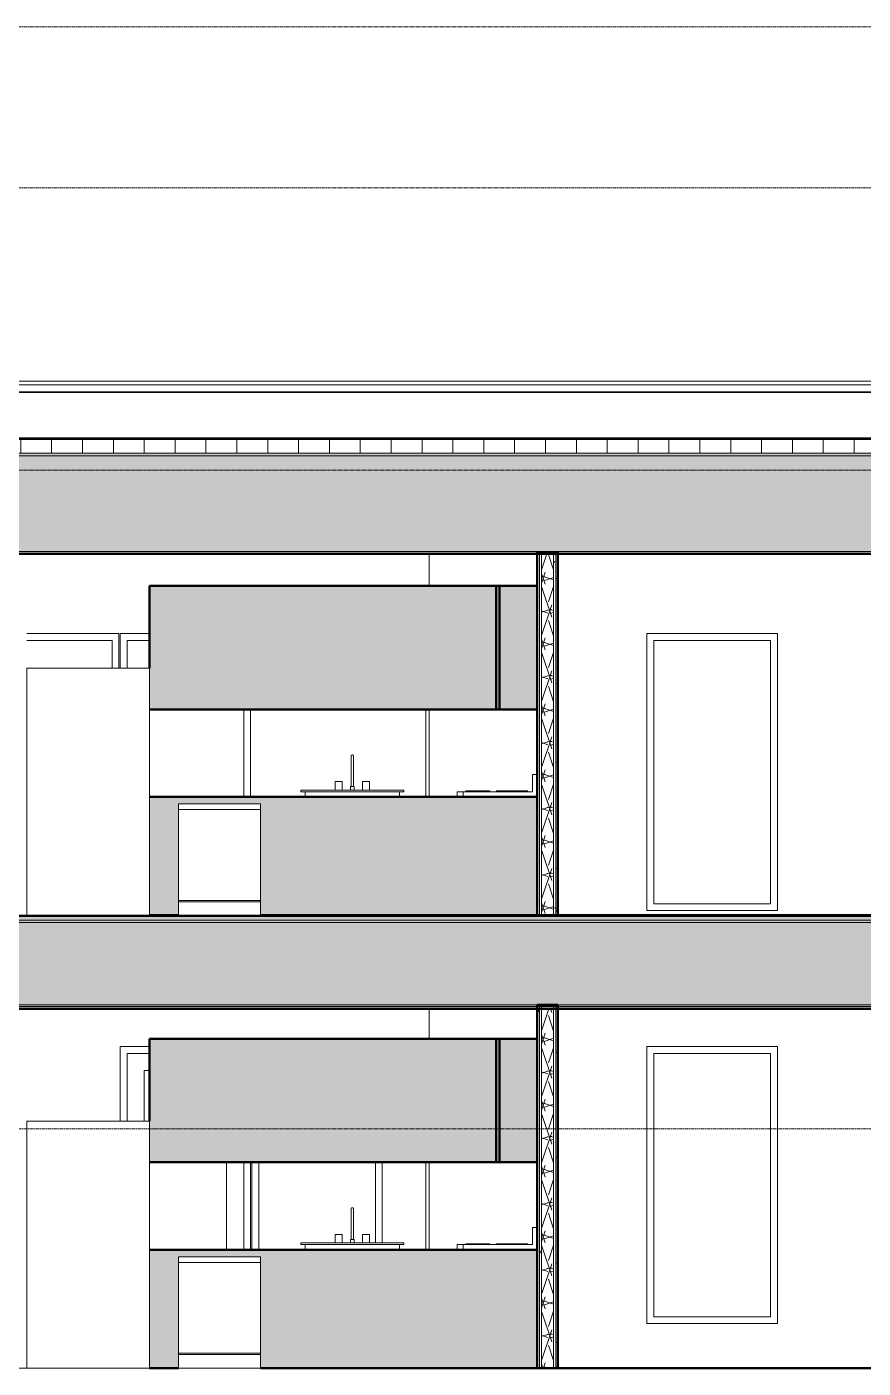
# Model space of a CAD drawing. Header units: inches. Extents: x 9610 to 16692, y -360 to 647.
# Drawn here: x 14346.2 to 14590.1, y 136 to 527 of the extents above; entities that cross this region are included whole.
import ezdxf

# ---------------------------------------------------------------- set-up
doc = ezdxf.new("R2010")
doc.units = ezdxf.units.IN
doc.header["$MEASUREMENT"] = 0
doc.linetypes.add('Aligning Line 1_8_', pattern=[0.25, 0.125, -0.125])
doc.linetypes.add('Grid Line 1_2_', pattern=[0.875, 0.5, -0.125, 0.125, -0.125])
for name, color, linetype, lineweight in [('0-4', 55, 'Continuous', 9), ('0-6', 170, 'Continuous', 5), ('A-DOOR-FRAM-1', 250, 'Continuous', 9), ('A-FLOR-10', 192, 'Continuous', 50), ('A-FLOR-3', 8, 'Continuous', 5), ('A-FLOR-4', 31, 'Continuous', 5), ('A-FLOR-5', 251, 'Continuous', 5), ('A-FLOR-LEVL-1', 51, 'Grid Line 1_2_', 9), ('A-FLOR-MCUT', 51, 'Continuous', 13), ('A-FLOR-PATT-1', 8, 'Continuous', 9), ('A-GLAZ-1', 135, 'Continuous', 13), ('A-ROOF', 132, 'Continuous', 13), ('A-ROOF-1', 252, 'Continuous', 13), ('A-ROOF-2', 31, 'Continuous', 5), ('A-ROOF-3', 132, 'Continuous', 50), ('A-ROOF-PATT-1', 132, 'Continuous', 9), ('A-WALL-2', 7, 'Continuous', 13), ('A-WALL-3', 135, 'Continuous', 13), ('A-WALL-PATT-1', 250, 'Continuous', 9), ('A-WALL-PATT-3', 53, 'Continuous', 9), ('G-ANNO-SYMB', 111, 'Aligning Line 1_8_', 9), ('I-WALL-2', 10, 'Continuous', 50), ('P-SANR-FIXT-1', 55, 'Continuous', 9), ('Q-CASE-1', 53, 'Continuous', 9), ('Q-CASE-2', 10, 'Continuous', 50), ('Q-SPCQ-1', 55, 'Continuous', 9)]:
    doc.layers.add(name, color=color, linetype=linetype, lineweight=lineweight)
pattern_1 = [(0, (3257.106, 59.024), (30.72, 7.68), [1.267, -21.773, 1.267, -21.773, -122.88]), (0, (3257.106, 59.024), (30.72, 7.68), [-46.08, 1.267, -44.813, 1.267, -21.773, -53.76]), (0, (3257.106, 59.024), (30.72, 7.68), [-115.2, 1.267, -14.093, 1.267, -37.133]), (120, (3268.626, 62.864), (-22.01108, 22.7643), [1.267, -21.773, 1.267, -21.773, -122.88]), (120, (3268.626, 62.864), (-22.01108, 22.7643), [-46.08, 1.267, -44.813, 1.267, -21.773, -53.76]), (120, (3268.626, 62.864), (-22.01108, 22.7643), [-115.2, 1.267, -14.093, 1.267, -37.133]), (240, (3272.466, 78.224), (-8.70892, -30.4443), [1.267, -21.773, 1.267, -21.773, -122.88]), (240, (3272.466, 78.224), (-8.70892, -30.4443), [-46.08, 1.267, -44.813, 1.267, -21.773, -53.76]), (240, (3272.466, 78.224), (-8.70892, -30.4443), [-115.2, 1.267, -14.093, 1.267, -37.133])]
pattern_2 = [(161.57, (3257.586, 59.504), (-3.839954, -1.54e-05), [0, -27.322, 3.034, 0]), (18.43, (3256.626, 59.504), (-3.839954, 1.54e-05), [0, -27.322, 3.034, 0]), (108.43, (3257.586, 59.504), (1.919622, -9.6005246), [9.106, -21.25]), (71.57, (3256.626, 59.504), (1.919622, 9.6005246), [9.106, -21.25])]
pattern_3 = [(0, (14416.421, 59.024), (30.72, 7.68), [1.267, -21.773, 1.267, -21.773, -122.88]), (0, (14416.421, 59.024), (30.72, 7.68), [-46.08, 1.267, -44.813, 1.267, -21.773, -53.76]), (0, (14416.421, 59.024), (30.72, 7.68), [-115.2, 1.267, -14.093, 1.267, -37.133]), (120, (14427.941, 62.864), (-22.011075, 22.7643), [1.267, -21.773, 1.267, -21.773, -122.88]), (120, (14427.941, 62.864), (-22.011075, 22.7643), [-46.08, 1.267, -44.813, 1.267, -21.773, -53.76]), (120, (14427.941, 62.864), (-22.011075, 22.7643), [-115.2, 1.267, -14.093, 1.267, -37.133]), (240, (14431.781, 78.224), (-8.708925, -30.4443), [1.267, -21.773, 1.267, -21.773, -122.88]), (240, (14431.781, 78.224), (-8.708925, -30.4443), [-46.08, 1.267, -44.813, 1.267, -21.773, -53.76]), (240, (14431.781, 78.224), (-8.708925, -30.4443), [-115.2, 1.267, -14.093, 1.267, -37.133])]
pattern_4 = [(0, (14416.421, 59.024), (0, 4.798), []), (315, (14416.4212, 59.024), (4.798427, 0), [6.786, -6.786]), (45, (14416.4212, 59.024), (4.798427, 0), [6.786, -6.786])]

# ---------------------------------------------------------------- blocks, each defined once
blk = doc.blocks.new('Refrigerator_-_Side-by-Side_6047 - 36_ X 30_-345559-BUILDING SECTION - NORTH_SOUTH - LOOKING WEST')
at = {"layer": 'Q-SPCQ-1'}
for p, q in [((2782.43, 0), (2782.43, 72)), ((2818.18, 72), (2782.43, 72)), ((2818.18, 72), (2818.18, 0)), ((2818.18, 0), (2782.43, 0))]:
    blk.add_line(p, q, dxfattribs=at)
blk = doc.blocks.new('Range - 24_ x 24_-V64-BUILDING SECTION - NORTH_SOUTH - LOOKING WEST')
at = {"layer": 'Q-SPCQ-1'}
for p, q in [((3335.72, 177), (3334.35, 177)), ((3334.35, 177), (3334.35, 172)), ((3314.85, 172.25), (3314.85, 172)), ((3314.9, 172.25), (3315.32, 172.25)), ((3315.35, 172.25), (3315.35, 172)), ((3315.35, 172.25), (3318.35, 172.25)), ((3318.35, 172.25), (3321.35, 172.25)), ((3321.35, 172), (3321.35, 172.25)), ((3321.38, 172.25), (3321.8, 172.25)), ((3321.85, 172), (3321.85, 172.25)), ((3323.85, 172.25), (3323.85, 172)), ((3323.85, 172.25), (3325.31, 172.25)), ((3325.35, 172.25), (3325.35, 172)), ((3325.35, 172.25), (3328.35, 172.25)), ((3328.35, 172.25), (3331.35, 172.25)), ((3331.35, 172), (3331.35, 172.25)), ((3331.38, 172.25), (3332.85, 172.25)), ((3332.85, 172), (3332.85, 172.25)), ((3312.35, 170.5), (3312.35, 172)), ((3312.35, 172), (3314.1, 172)), ((3314.1, 170.5), (3314.1, 172)), ((3334.35, 172), (3314.1, 172)), ((3314.1, 172), (3314.1, 170.5))]:
    blk.add_line(p, q, dxfattribs=at)
blk = doc.blocks.new('OD_CW_Base Cabinet - OD_CW_Base Cabinet-1964684-BUILDING SECTION - NORTH_SOUTH - LOOKING WEST')
at = {"layer": 'Q-CASE-1'}
blk.add_hatch(color=256, dxfattribs=at).paths.add_polyline_path([(3222.62, 136), (3231.06, 136), (3231.06, 168.5), (3255.06, 168.5), (3255.06, 136), (3335.72, 136), (3335.72, 170.5), (3222.62, 170.5), (3222.62, 160.23)], flags=0)
at = {"layer": 'Q-CASE-2'}
for p, q in [((3335.72, 170.5), (3222.62, 170.5)), ((3335.72, 136), (3335.72, 170.5)), ((3222.62, 136), (3231.06, 136)), ((3255.06, 136), (3335.72, 136))]:
    blk.add_line(p, q, dxfattribs=at)
blk = doc.blocks.new('Sink Kitchen-Single - 30_ x 21_-1372827-BUILDING SECTION - NORTH_SOUTH - LOOKING WEST')
at = {"layer": 'P-SANR-FIXT-1'}
for p, q in [((3281.42, 179.87), (3281.42, 173.5)), ((3281.42, 179.87), (3281.42, 178.5)), ((3282.17, 173.5), (3282.17, 179.87)), ((3282.17, 178.5), (3282.17, 179.87)), ((3281.43, 178.5), (3281.43, 178.5)), ((3282.16, 178.5), (3282.16, 178.5)), ((3266.8, 172.5), (3296.8, 172.5)), ((3266.8, 172.5), (3266.8, 172)), ((3276.8, 175), (3276.8, 172.5)), ((3276.8, 175), (3278.8, 175)), ((3278.8, 172.5), (3278.8, 175)), ((3281.3, 173.5), (3281.3, 172.5)), ((3281.3, 173.5), (3282.3, 173.5)), ((3282.3, 172.5), (3282.3, 173.5)), ((3284.8, 175), (3284.8, 172.5)), ((3284.8, 175), (3286.8, 175)), ((3286.8, 172.5), (3286.8, 175)), ((3296.8, 172), (3296.8, 172.5)), ((3296.8, 172), (3266.8, 172)), ((3268.05, 172), (3268.05, 170.5)), ((3295.55, 170.5), (3295.55, 172))]:
    blk.add_line(p, q, dxfattribs=at)
at = {"layer": 'P-SANR-FIXT-1', "flags": 128}
for points in [[(3281.42, 182.37), (3281.42, 182.39), (3281.42, 182.4), (3281.42, 182.42), (3281.43, 182.43), (3281.43, 182.45), (3281.43, 182.46), (3281.44, 182.48), (3281.44, 182.49), (3281.44, 182.51), (3281.45, 182.52), (3281.46, 182.53), (3281.46, 182.55), (3281.47, 182.56), (3281.48, 182.57), (3281.49, 182.59), (3281.49, 182.6), (3281.5, 182.61), (3281.51, 182.62), (3281.52, 182.63), (3281.53, 182.64), (3281.55, 182.65), (3281.56, 182.66), (3281.57, 182.67), (3281.58, 182.68), (3281.59, 182.69), (3281.61, 182.7), (3281.62, 182.71), (3281.63, 182.71), (3281.65, 182.72), (3281.66, 182.72), (3281.67, 182.73), (3281.69, 182.73), (3281.7, 182.74), (3281.72, 182.74), (3281.73, 182.74), (3281.75, 182.75), (3281.76, 182.75), (3281.78, 182.75), (3281.79, 182.75), (3281.8, 182.75)], [(3281.42, 182.37), (3281.42, 182.37), (3281.42, 182.37), (3281.42, 182.36), (3281.42, 182.34), (3281.42, 182.33), (3281.42, 182.3), (3281.42, 182.28), (3281.42, 182.25), (3281.42, 182.21), (3281.42, 182.18), (3281.42, 182.14), (3281.42, 182.09), (3281.42, 182.04), (3281.42, 181.99), (3281.42, 181.94), (3281.42, 181.88), (3281.42, 181.82), (3281.42, 181.75), (3281.42, 181.69), (3281.42, 181.62), (3281.42, 181.54), (3281.42, 181.47), (3281.42, 181.39), (3281.42, 181.31), (3281.42, 181.23), (3281.42, 181.14), (3281.42, 181.05), (3281.42, 180.96), (3281.42, 180.87), (3281.42, 180.78), (3281.42, 180.69), (3281.42, 180.59), (3281.42, 180.5), (3281.42, 180.4), (3281.42, 180.3), (3281.42, 180.2), (3281.42, 180.1), (3281.42, 180), (3281.42, 179.9), (3281.42, 179.87)], [(3281.42, 182.3), (3281.42, 182.32), (3281.42, 182.34), (3281.42, 182.35), (3281.42, 182.36), (3281.42, 182.37), (3281.42, 182.37)], [(3281.42, 179.87), (3281.42, 179.97), (3281.42, 180.07), (3281.42, 180.17), (3281.42, 180.27), (3281.42, 180.37), (3281.42, 180.47), (3281.42, 180.57), (3281.42, 180.66), (3281.42, 180.76), (3281.42, 180.85), (3281.42, 180.94), (3281.42, 181.03), (3281.42, 181.12), (3281.42, 181.2), (3281.42, 181.29), (3281.42, 181.37), (3281.42, 181.45), (3281.42, 181.52), (3281.42, 181.6), (3281.42, 181.67), (3281.42, 181.74), (3281.42, 181.8), (3281.42, 181.86), (3281.42, 181.92), (3281.42, 181.98), (3281.42, 182.03), (3281.42, 182.08), (3281.42, 182.13), (3281.42, 182.17)], [(3281.8, 182.75), (3281.81, 182.75), (3281.83, 182.75), (3281.84, 182.75), (3281.86, 182.75), (3281.87, 182.74), (3281.88, 182.74), (3281.9, 182.74), (3281.91, 182.73), (3281.93, 182.73), (3281.94, 182.72), (3281.96, 182.71), (3281.97, 182.71), (3281.98, 182.7), (3281.99, 182.69), (3282.01, 182.68), (3282.02, 182.68), (3282.03, 182.67), (3282.04, 182.66), (3282.05, 182.65), (3282.06, 182.64), (3282.07, 182.63), (3282.08, 182.61), (3282.09, 182.6), (3282.1, 182.59), (3282.11, 182.58), (3282.12, 182.56), (3282.13, 182.55), (3282.13, 182.54), (3282.14, 182.52), (3282.15, 182.51), (3282.15, 182.5), (3282.15, 182.48), (3282.16, 182.47), (3282.16, 182.45), (3282.17, 182.44), (3282.17, 182.42), (3282.17, 182.41), (3282.17, 182.39), (3282.17, 182.38), (3282.17, 182.37)], [(3282.17, 179.87), (3282.17, 179.97), (3282.17, 180.07), (3282.17, 180.17), (3282.17, 180.27), (3282.17, 180.37), (3282.17, 180.47), (3282.17, 180.57), (3282.17, 180.66), (3282.17, 180.76), (3282.17, 180.85), (3282.17, 180.94), (3282.17, 181.03), (3282.17, 181.12), (3282.17, 181.2), (3282.17, 181.29), (3282.17, 181.37), (3282.17, 181.45), (3282.17, 181.52), (3282.17, 181.6), (3282.17, 181.67), (3282.17, 181.74), (3282.17, 181.8), (3282.17, 181.86), (3282.17, 181.92), (3282.17, 181.98), (3282.17, 182.03), (3282.17, 182.08), (3282.17, 182.13), (3282.17, 182.17), (3282.17, 182.21), (3282.17, 182.24), (3282.17, 182.27), (3282.17, 182.3), (3282.17, 182.32), (3282.17, 182.34), (3282.17, 182.35), (3282.17, 182.36), (3282.17, 182.37), (3282.17, 182.37), (3282.17, 182.37)], [(3282.17, 182.37), (3282.17, 182.37), (3282.17, 182.36), (3282.17, 182.34), (3282.17, 182.33), (3282.17, 182.3), (3282.17, 182.28)], [(3282.17, 182.14), (3282.17, 182.09), (3282.17, 182.04), (3282.17, 181.99), (3282.17, 181.94), (3282.17, 181.88), (3282.17, 181.82), (3282.17, 181.75), (3282.17, 181.69), (3282.17, 181.62), (3282.17, 181.54), (3282.17, 181.47), (3282.17, 181.39), (3282.17, 181.31), (3282.17, 181.23), (3282.17, 181.14), (3282.17, 181.05), (3282.17, 180.96), (3282.17, 180.87), (3282.17, 180.78), (3282.17, 180.69), (3282.17, 180.59), (3282.17, 180.5), (3282.17, 180.4), (3282.17, 180.3), (3282.17, 180.2), (3282.17, 180.1), (3282.17, 180), (3282.17, 179.9), (3282.17, 179.87)]]:
    blk.add_lwpolyline(points, dxfattribs=at)
blk = doc.blocks.new('Dishwasher_15404 - 34_ counter-1372825-BUILDING SECTION - NORTH_SOUTH - LOOKING WEST')
at = {"layer": 'Q-SPCQ-1'}
for p, q in [((3231.06, 168.5), (3255.06, 168.5)), ((3231.06, 168.5), (3231.06, 166.79)), ((3255.06, 166.79), (3255.06, 168.5)), ((3231.06, 166.79), (3255.06, 166.79)), ((3231.06, 166.79), (3231.06, 140.33)), ((3255.06, 166.79), (3231.06, 166.79)), ((3255.06, 140.33), (3255.06, 166.79)), ((3255.06, 140.33), (3231.06, 140.33)), ((3231.06, 140.33), (3255.06, 140.33)), ((3231.06, 140.33), (3231.06, 139.94)), ((3255.06, 139.94), (3231.06, 139.94)), ((3231.06, 139.94), (3255.06, 139.94)), ((3231.06, 139.94), (3231.06, 136)), ((3255.06, 139.94), (3255.06, 140.33)), ((3255.06, 136), (3255.06, 139.94)), ((3255.06, 136), (3231.06, 136))]:
    blk.add_line(p, q, dxfattribs=at)
blk = doc.blocks.new('OD_CW_Upper Cabinet - OD_CW_Upper Cabinet-1964754-BUILDING SECTION - NORTH_SOUTH - LOOKING WEST')
at = {"layer": 'Q-CASE-1'}
for points in [[(3324.72, 196), (3324.72, 232), (3323.72, 231.99), (3323.72, 196)], [(3324.72, 196), (3335.72, 196), (3335.72, 232), (3324.72, 232), (3324.72, 206.08)]]:
    blk.add_hatch(color=256, dxfattribs=at).paths.add_polyline_path(points, flags=0)
at = {"layer": 'Q-CASE-2'}
for p, q in [((3323.72, 232), (3323.72, 196)), ((3324.72, 232), (3323.72, 232)), ((3324.72, 196), (3324.72, 232)), ((3324.72, 232), (3324.72, 196)), ((3335.72, 232), (3324.72, 232)), ((3335.72, 196), (3335.72, 232)), ((3323.72, 196), (3324.72, 196)), ((3324.72, 196), (3335.72, 196))]:
    blk.add_line(p, q, dxfattribs=at)
blk = doc.blocks.new('OD_CW_Upper Cabinet - OD_CW_Upper Cabinet-1964653-BUILDING SECTION - NORTH_SOUTH - LOOKING WEST')
at = {"layer": 'Q-CASE-1'}
blk.add_hatch(color=256, dxfattribs=at).paths.add_polyline_path([(3261.57, 196), (3323.72, 196), (3323.72, 232), (3222.62, 232), (3222.62, 196), (3227.8, 196)], flags=0)
at = {"layer": 'Q-CASE-2'}
for p, q in [((3323.72, 232), (3222.62, 232)), ((3222.62, 232), (3222.62, 208)), ((3323.72, 196), (3323.72, 232)), ((3222.62, 196), (3323.72, 196))]:
    blk.add_line(p, q, dxfattribs=at)
blk = doc.blocks.new('Single-Flush - 30_ x 80_-V67-BUILDING SECTION - NORTH_SOUTH - LOOKING WEST')
at = {"layer": 'A-DOOR-FRAM-1'}
blk.add_line((3303.22, 170.5), (3303.22, 196), dxfattribs=at)
blk = doc.blocks.new('CTR - 1st Phase - Unit Layouts_rvt-2-BUILDING SECTION - NORTH_SOUTH - LOOKING WEST')
at = {"layer": 'A-WALL-3'}
for p, q in [((3304.22, 364), (3304.22, 373.37)), ((3304.22, 302.5), (3304.22, 328)), ((3304.22, 232), (3304.22, 240.75)), ((3304.22, 170.5), (3304.22, 196))]:
    blk.add_line(p, q, dxfattribs=at)
at = {"layer": '0-4'}
for name, p in [('OD_CW_Upper Cabinet - OD_CW_Upper Cabinet-1964653-BUILDING SECTION - NORTH_SOUTH - LOOKING WEST', (0, 132)), ('OD_CW_Upper Cabinet - OD_CW_Upper Cabinet-1964754-BUILDING SECTION - NORTH_SOUTH - LOOKING WEST', (0, 132)), ('Refrigerator_-_Side-by-Side_6047 - 36_ X 30_-345559-BUILDING SECTION - NORTH_SOUTH - LOOKING WEST', (404.44, 268)), ('Single-Flush - 30_ x 80_-V67-BUILDING SECTION - NORTH_SOUTH - LOOKING WEST', (0, 132)), ('Sink Kitchen-Single - 30_ x 21_-1372827-BUILDING SECTION - NORTH_SOUTH - LOOKING WEST', (0, 132)), ('Range - 24_ x 24_-V64-BUILDING SECTION - NORTH_SOUTH - LOOKING WEST', (0, 132)), ('OD_CW_Base Cabinet - OD_CW_Base Cabinet-1964684-BUILDING SECTION - NORTH_SOUTH - LOOKING WEST', (0, 132)), ('Dishwasher_15404 - 34_ counter-1372825-BUILDING SECTION - NORTH_SOUTH - LOOKING WEST', (0, 132)), ('OD_CW_Upper Cabinet - OD_CW_Upper Cabinet-1964653-BUILDING SECTION - NORTH_SOUTH - LOOKING WEST', (0, 0)), ('OD_CW_Upper Cabinet - OD_CW_Upper Cabinet-1964754-BUILDING SECTION - NORTH_SOUTH - LOOKING WEST', (0, 0)), ('Refrigerator_-_Side-by-Side_6047 - 36_ X 30_-345559-BUILDING SECTION - NORTH_SOUTH - LOOKING WEST', (404.44, 136)), ('Single-Flush - 30_ x 80_-V67-BUILDING SECTION - NORTH_SOUTH - LOOKING WEST', (0, 0)), ('Sink Kitchen-Single - 30_ x 21_-1372827-BUILDING SECTION - NORTH_SOUTH - LOOKING WEST', (0, 0)), ('Range - 24_ x 24_-V64-BUILDING SECTION - NORTH_SOUTH - LOOKING WEST', (0, 0)), ('OD_CW_Base Cabinet - OD_CW_Base Cabinet-1964684-BUILDING SECTION - NORTH_SOUTH - LOOKING WEST', (0, 0)), ('Dishwasher_15404 - 34_ counter-1372825-BUILDING SECTION - NORTH_SOUTH - LOOKING WEST', (0, 0))]:
    blk.add_blockref(name, p, dxfattribs=at)
blk = doc.blocks.new('CTR - 1st Phase - Common Walls_rvt-2-BUILDING SECTION - NORTH_SOUTH - LOOKING WEST')
at = {"layer": 'A-WALL-PATT-1'}
h = blk.add_hatch(dxfattribs=at)
h.set_pattern_fill('FP_43', color=256, style=0, pattern_type=2)
h.set_pattern_definition(pattern_1)
h.paths.add_polyline_path([(3336.35, 268), (3336.35, 373.37), (3335.72, 373.37), (3335.72, 268)], flags=0)
h = blk.add_hatch(dxfattribs=at)
h.set_pattern_fill('FP_43', color=256, style=0, pattern_type=2)
h.set_pattern_definition(pattern_1)
h.paths.add_polyline_path([(3336.97, 268), (3336.97, 373.37), (3336.35, 373.37), (3336.35, 268)], flags=0)
h = blk.add_hatch(dxfattribs=at)
h.set_pattern_fill('FP_43', color=256, style=0, pattern_type=2)
h.set_pattern_definition(pattern_1)
h.paths.add_polyline_path([(3340.47, 268), (3341.1, 268), (3341.1, 373.37), (3340.47, 373.37), (3340.47, 269.18)], flags=0)
h = blk.add_hatch(dxfattribs=at)
h.set_pattern_fill('FP_43', color=256, style=0, pattern_type=2)
h.set_pattern_definition(pattern_1)
h.paths.add_polyline_path([(3341.1, 268), (3341.72, 268), (3341.72, 373.37), (3341.1, 373.37), (3341.1, 269.18)], flags=0)
h = blk.add_hatch(dxfattribs=at)
h.set_pattern_fill('FP_43', color=256, style=0, pattern_type=2)
h.set_pattern_definition(pattern_1)
h.paths.add_polyline_path([(3335.72, 136), (3336.35, 136), (3336.35, 240.75), (3335.72, 240.75), (3335.72, 136.86)], flags=0)
h = blk.add_hatch(dxfattribs=at)
h.set_pattern_fill('FP_43', color=256, style=0, pattern_type=2)
h.set_pattern_definition(pattern_1)
h.paths.add_polyline_path([(3336.97, 136), (3336.97, 240.75), (3336.35, 240.75), (3336.35, 136)], flags=0)
h = blk.add_hatch(dxfattribs=at)
h.set_pattern_fill('FP_43', color=256, style=0, pattern_type=2)
h.set_pattern_definition(pattern_1)
h.paths.add_polyline_path([(3341.1, 136), (3341.72, 136), (3341.72, 240.75), (3341.1, 240.75), (3341.1, 136.85)], flags=0)
at = {"layer": 'A-WALL-PATT-3'}
h = blk.add_hatch(dxfattribs=at)
h.set_pattern_fill('FP_47', color=256, style=0, pattern_type=2)
h.set_pattern_definition(pattern_2)
h.paths.add_polyline_path([(3340.47, 268), (3340.47, 373.37), (3336.97, 373.37), (3336.97, 268)], flags=0)
h = blk.add_hatch(dxfattribs=at)
h.set_pattern_fill('FP_47', color=256, style=0, pattern_type=2)
h.set_pattern_definition(pattern_2)
h.paths.add_polyline_path([(3336.97, 136), (3340.47, 136), (3340.47, 240.75), (3336.97, 240.75), (3336.97, 136.86)], flags=0)
at = {"layer": 'A-WALL-2'}
for p, q in [((3336.35, 268), (3336.35, 373.87)), ((3336.97, 268), (3336.97, 373.87)), ((3340.47, 268), (3340.47, 373.87)), ((3341.1, 268), (3341.1, 373.87)), ((3336.35, 136), (3336.35, 241.87)), ((3336.97, 136), (3336.97, 241.87)), ((3340.47, 136), (3340.47, 241.87)), ((3341.1, 136), (3341.1, 241.87))]:
    blk.add_line(p, q, dxfattribs=at)
at = {"layer": 'I-WALL-2'}
for p, q in [((3335.72, 373.87), (3335.72, 268)), ((3341.72, 373.87), (3335.72, 373.87)), ((3341.72, 268), (3341.72, 373.87)), ((3335.72, 268), (3341.72, 268)), ((3335.72, 241.87), (3335.72, 136)), ((3341.72, 241.87), (3335.72, 241.87)), ((3341.72, 136), (3341.72, 241.87)), ((3335.72, 136), (3341.72, 136))]:
    blk.add_line(p, q, dxfattribs=at)
blk = doc.blocks.new('Basic Wall _ EXT - FIBER CEMENT - SMALL - ___-2145937-BUILDING SECTION - NORTH_SOUTH - LOOKING WEST')
at = {"layer": 'A-WALL-3'}
for p, q in [((3867.29, 423.66), (2061.36, 423.66)), ((2076.8, 422.6), (3851.85, 422.6)), ((2077.21, 420.42), (3851.44, 420.42)), ((2077.53, 420.57), (3851.11, 420.57))]:
    blk.add_line(p, q, dxfattribs=at)
blk = doc.blocks.new('_THE_ WINDOW _ DOOR - Window - 3rd Floor-V92-BUILDING SECTION - NORTH_SOUTH - LOOKING WEST')
at = {"layer": 'A-GLAZ-1'}
for p, q in [((3177.71, 348.12), (3182.12, 348.12)), ((3177.71, 271.37), (3177.71, 348.12)), ((3186.87, 348.12), (3211.74, 348.12)), ((3211.74, 348.12), (3211.74, 340)), ((3182.12, 271.37), (3177.71, 271.37))]:
    blk.add_line(p, q, dxfattribs=at)
blk = doc.blocks.new('_THE_ WINDOW _ DOOR - Window - 3rd Floor-V93-BUILDING SECTION - NORTH_SOUTH - LOOKING WEST')
at = {"layer": 'A-GLAZ-1'}
for p, q in [((3216.11, 348.12), (3222.62, 348.12)), ((3216.11, 340), (3216.11, 348.12)), ((3250.14, 328), (3250.14, 302.5))]:
    blk.add_line(p, q, dxfattribs=at)
blk = doc.blocks.new('_THE_ WINDOW _ DOOR - Window - 3rd Floor-V94-BUILDING SECTION - NORTH_SOUTH - LOOKING WEST')
at = {"layer": 'A-GLAZ-1'}
for p, q in [((3369.71, 348.12), (3403.74, 348.12)), ((3369.71, 271.37), (3369.71, 348.12)), ((3403.74, 348.12), (3403.74, 271.37)), ((3403.74, 271.37), (3369.71, 271.37))]:
    blk.add_line(p, q, dxfattribs=at)
blk = doc.blocks.new('_THE_ WINDOW _ DOOR - Door - 2nd Floor-V97-BUILDING SECTION - NORTH_SOUTH - LOOKING WEST')
at = {"layer": 'A-GLAZ-1'}
for p, q in [((3216.11, 208), (3216.11, 227.75)), ((3216.11, 227.75), (3222.62, 227.75)), ((3221.11, 222.75), (3222.62, 222.75)), ((3221.11, 208), (3221.11, 222.75)), ((3245.14, 196), (3245.14, 170.5)), ((3250.14, 196), (3250.14, 170.5))]:
    blk.add_line(p, q, dxfattribs=at)
blk = doc.blocks.new('_THE_ WINDOW _ DOOR - Window - 2nd Floor-V98-BUILDING SECTION - NORTH_SOUTH - LOOKING WEST')
at = {"layer": 'A-GLAZ-1'}
for p, q in [((3254.51, 170.5), (3254.51, 196)), ((3288.54, 196), (3288.54, 172.5))]:
    blk.add_line(p, q, dxfattribs=at)
blk = doc.blocks.new('_THE_ WINDOW _ DOOR - Window - 2nd Floor-2113400-BUILDING SECTION - NORTH_SOUTH - LOOKING WEST')
at = {"layer": 'A-GLAZ-1'}
for p, q in [((2678.51, 227.75), (2712.54, 227.75)), ((2678.51, 151), (2678.51, 227.75)), ((2712.54, 227.75), (2712.54, 151)), ((2712.54, 151), (2678.51, 151))]:
    blk.add_line(p, q, dxfattribs=at)

msp = doc.modelspace()

# ---------------------------------------------------------------- hatches: boundary and pattern name
at = {"layer": 'A-FLOR-3'}
h = msp.add_hatch(color=256, dxfattribs=at)
h.paths.add_polyline_path([(14124.5904, 267.625), (15011.789, 267.625), (15011.789, 267.875), (13795.639, 267.875), (13795.639, 267.625), (14119.464, 267.625)], flags=0)
h.paths.add_polyline_path([(13239.0287, 267.625), (13683.639, 267.625), (13683.639, 267.875), (13235.489, 267.875), (13235.489, 267.625)], flags=0)
at = {"layer": 'A-FLOR-4'}
h = msp.add_hatch(color=256, dxfattribs=at)
h.paths.add_polyline_path([(13229.989, 241.875), (13683.639, 241.875), (13683.639, 265.875), (13229.989, 265.875), (13229.989, 251.9236)], flags=0)
h.paths.add_polyline_path([(15017.289, 241.875), (15017.289, 265.875), (13795.639, 265.875), (13795.639, 241.875), (15014.6954, 241.875)], flags=0)
at = {"layer": 'A-FLOR-5'}
h = msp.add_hatch(color=256, dxfattribs=at)
h.paths.add_polyline_path([(14027.4515, 241.375), (15011.164, 241.375), (15011.164, 241.875), (13795.639, 241.875), (13795.639, 241.375), (14025.2015, 241.375)], flags=0)
h.paths.add_polyline_path([(13239.0287, 241.375), (13452.264, 241.375), (13452.264, 241.875), (13236.114, 241.875), (13236.114, 241.375)], flags=0)
h.paths.add_polyline_path([(13455.764, 241.375), (13507.489, 241.375), (13507.489, 241.875), (13455.764, 241.875), (13455.764, 241.6204)], flags=0)
h.paths.add_polyline_path([(13510.989, 241.375), (13679.889, 241.375), (13679.889, 241.875), (13510.989, 241.875), (13510.989, 241.6821)], flags=0)
h.paths.add_polyline_path([(13683.639, 241.375), (13683.639, 241.875), (13683.389, 241.8747), (13683.389, 241.375)], flags=0)
at = {"layer": 'A-FLOR-PATT-1'}
h = msp.add_hatch(dxfattribs=at)
h.set_pattern_fill('FP_45', color=256, style=0, pattern_type=2)
h.set_pattern_definition(pattern_4)
h.paths.add_polyline_path([(15017.289, 265.875), (15017.289, 266.625), (13795.639, 266.625), (13795.639, 265.875), (15016.0302, 265.875)], flags=0)
h.paths.add_polyline_path([(13232.5515, 265.875), (13683.639, 265.875), (13683.639, 266.625), (13229.989, 266.625), (13229.989, 265.875)], flags=0)
h = msp.add_hatch(dxfattribs=at)
h.set_pattern_fill('FP_44', color=256, style=0, pattern_type=2)
h.set_pattern_definition([(0, (14416.4212, 59.024), (15.36, 3.84), [1.267, -10.253, 1.267, -10.253, -61.44]), (0, (14416.4212, 59.024), (15.36, 3.84), [-23.04, 1.267, -21.773, 1.267, -10.253, -26.88]), (0, (14416.4212, 59.024), (15.36, 3.84), [-57.6, 1.267, -6.413, 1.267, -17.933]), (120, (14422.1812, 60.944), (-11.005538, 11.38215), [1.267, -10.253, 1.267, -10.253, -61.44]), (120, (14422.1812, 60.944), (-11.005538, 11.38215), [-23.04, 1.267, -21.773, 1.267, -10.253, -26.88]), (120, (14422.1812, 60.944), (-11.005538, 11.38215), [-57.6, 1.267, -6.413, 1.267, -17.933]), (240, (14424.1012, 68.624), (-4.354462, -15.22215), [1.267, -10.253, 1.267, -10.253, -61.44]), (240, (14424.1012, 68.624), (-4.354462, -15.22215), [-23.04, 1.267, -21.773, 1.267, -10.253, -26.88]), (240, (14424.1012, 68.624), (-4.354462, -15.22215), [-57.6, 1.267, -6.413, 1.267, -17.933])])
h.paths.add_polyline_path([(14065.8515, 266.625), (15011.789, 266.625), (15011.789, 267.625), (13795.639, 267.625), (13795.639, 266.625), (14023.189, 266.625)], flags=0)
h.paths.add_polyline_path([(13239.0287, 266.625), (13683.639, 266.625), (13683.639, 267.625), (13235.489, 267.625), (13235.489, 266.625)], flags=0)
h = msp.add_hatch(dxfattribs=at)
h.set_pattern_fill('FP_43', color=256, style=0, pattern_type=2)
h.set_pattern_definition(pattern_3)
h.paths.add_polyline_path([(13236.114, 240.75), (13452.264, 240.75), (13452.264, 241.375), (13236.114, 241.375)], flags=0)
h.paths.add_polyline_path([(15011.164, 240.75), (15011.164, 241.375), (13795.639, 241.375), (13795.639, 240.75), (14994.9257, 240.75)], flags=0)
h.paths.add_polyline_path([(13511.614, 240.75), (13679.889, 240.7552), (13679.889, 241.375), (13510.989, 241.375), (13510.989, 240.75), (13511.5635, 240.75)], flags=0)
h.paths.add_polyline_path([(13683.389, 240.75), (13683.639, 240.75), (13683.639, 241.375), (13683.389, 241.375), (13683.389, 240.7503)], flags=0)
h.paths.add_polyline_path([(13455.764, 240.75), (13507.489, 240.75), (13507.489, 241.375), (13455.764, 241.375), (13455.764, 241.0682)], flags=0)
at = {"layer": 'A-ROOF-1'}
msp.add_hatch(color=256, dxfattribs=at).paths.add_polyline_path([(13236.114, 406.7036), (15011.164, 406.7036), (15011.164, 406.9536), (13236.114, 406.9536)], flags=0)
at = {"layer": 'A-ROOF-2'}
msp.add_hatch(color=256, dxfattribs=at).paths.add_polyline_path([(14116.9772, 374), (15011.789, 374), (15011.789, 401.9525), (13235.489, 401.9525), (13235.489, 374), (14083.2099, 374)], flags=0)
at = {"layer": 'A-ROOF-PATT-1'}
h = msp.add_hatch(dxfattribs=at)
h.set_pattern_fill('FP_51', color=256, style=0, pattern_type=2)
h.set_pattern_definition([(0, (14416.421, 59.024), (0, 9), []), (90, (14416.421, 59.024), (-9, 6e-16), [])])
h.paths.add_polyline_path([(14623.4859, 402.7027), (15011.789, 402.7027), (15011.789, 406.7036), (13235.489, 406.7036), (13235.489, 402.7027), (14589.7187, 402.7027)], flags=0)
h = msp.add_hatch(dxfattribs=at)
h.set_pattern_fill('FP_45', color=256, style=0, pattern_type=2)
h.set_pattern_definition(pattern_4)
h.paths.add_polyline_path([(14116.9772, 401.9525), (15011.789, 401.9525), (15011.789, 402.7027), (13235.489, 402.7027), (13235.489, 401.9525), (14083.2099, 401.9525)], flags=0)
h = msp.add_hatch(dxfattribs=at)
h.set_pattern_fill('FP_43', color=256, style=0, pattern_type=2)
h.set_pattern_definition(pattern_3)
h.paths.add_polyline_path([(14994.9257, 373.375), (15011.164, 373.375), (15011.164, 374), (13236.114, 374), (13236.114, 373.375), (14961.1584, 373.375)], flags=0)

# ---------------------------------------------------------------- linework, layer by layer
at = {"layer": 'A-FLOR-10'}
for p, q in [((14390.3793, 268), (14381.939, 268)), ((15011.164, 268), (14414.3793, 268)), ((13795.639, 240.75), (15011.164, 240.75)), ((14390.3793, 136), (14381.939, 136)), ((15011.164, 136), (14414.3793, 136))]:
    msp.add_line(p, q, dxfattribs=at)
at = {"layer": 'A-FLOR-LEVL-1'}
for p, q in [((12974.2716, 268), (15327.2797, 268)), ((12974.2716, 136), (15327.2797, 136))]:
    msp.add_line(p, q, dxfattribs=at)
at = {"layer": 'A-FLOR-MCUT'}
for p, q in [((15011.789, 267.875), (13795.639, 267.875)), ((15011.789, 267.625), (13795.639, 267.625)), ((15011.789, 266.625), (13795.639, 266.625)), ((15079.7579, 265.875), (13795.639, 265.875)), ((15011.164, 241.875), (13795.639, 241.875)), ((15011.164, 241.375), (13795.639, 241.375))]:
    msp.add_line(p, q, dxfattribs=at)
at = {"layer": 'A-ROOF'}
for p, q in [((15011.789, 406.7036), (13235.489, 406.7036)), ((15011.789, 402.7027), (13235.489, 402.7027)), ((15011.789, 401.9525), (13235.489, 401.9525)), ((13235.489, 374), (15011.789, 374))]:
    msp.add_line(p, q, dxfattribs=at)
at = {"layer": 'A-ROOF-3'}
for p, q in [((15011.164, 406.9536), (13236.114, 406.9536)), ((13236.114, 373.375), (15011.164, 373.375))]:
    msp.add_line(p, q, dxfattribs=at)
at = {"layer": 'A-WALL-3'}
for p, q in [((14346.189, 350.125), (14373.0515, 350.125)), ((14373.0515, 350.125), (14373.0515, 340)), ((14373.4265, 340), (14373.4265, 350.125)), ((14373.4265, 350.125), (14381.939, 350.125)), ((14527.0265, 269.375), (14527.0265, 350.125)), ((14527.0265, 350.125), (14565.0515, 350.125)), ((14565.0515, 350.125), (14565.0515, 269.375)), ((14411.4515, 328), (14411.4515, 302.5)), ((14565.0515, 269.375), (14527.0265, 269.375)), ((14373.4265, 208), (14373.4265, 229.75)), ((14373.4265, 229.75), (14381.939, 229.75)), ((14527.0265, 149), (14527.0265, 229.75)), ((14527.0265, 229.75), (14565.0515, 229.75)), ((14565.0515, 229.75), (14565.0515, 149)), ((14411.4515, 196), (14411.4515, 170.5)), ((14411.8265, 170.5), (14411.8265, 196)), ((14449.8515, 196), (14449.8515, 172.5)), ((14565.0515, 149), (14527.0265, 149))]:
    msp.add_line(p, q, dxfattribs=at)
at = {"layer": 'G-ANNO-SYMB'}
for p, q in [((13070.1924, 526.9531), (15231.2964, 526.9531)), ((13070.1924, 480), (15231.2964, 480)), ((13070.1924, 397.7608), (15231.2964, 397.7608)), ((13070.1924, 205.7608), (15231.2964, 205.7608))]:
    msp.add_line(p, q, dxfattribs=at)

# ---------------------------------------------------------------- block references
at = {"layer": '0-6'}
for name in ['CTR - 1st Phase - Common Walls_rvt-2-BUILDING SECTION - NORTH_SOUTH - LOOKING WEST', 'CTR - 1st Phase - Unit Layouts_rvt-2-BUILDING SECTION - NORTH_SOUTH - LOOKING WEST']:
    msp.add_blockref(name, (11159.3152, 0), dxfattribs=at)
at = {"layer": 'A-GLAZ-1'}
for name, p in [('_THE_ WINDOW _ DOOR - Window - 3rd Floor-V92-BUILDING SECTION - NORTH_SOUTH - LOOKING WEST', (11159.3152, 0)), ('_THE_ WINDOW _ DOOR - Window - 3rd Floor-V93-BUILDING SECTION - NORTH_SOUTH - LOOKING WEST', (11159.3152, 0)), ('_THE_ WINDOW _ DOOR - Window - 3rd Floor-V94-BUILDING SECTION - NORTH_SOUTH - LOOKING WEST', (11159.3152, 0)), ('_THE_ WINDOW _ DOOR - Door - 2nd Floor-V97-BUILDING SECTION - NORTH_SOUTH - LOOKING WEST', (11159.3152, 0)), ('_THE_ WINDOW _ DOOR - Window - 2nd Floor-2113400-BUILDING SECTION - NORTH_SOUTH - LOOKING WEST', (11850.5152, 0)), ('_THE_ WINDOW _ DOOR - Window - 2nd Floor-V98-BUILDING SECTION - NORTH_SOUTH - LOOKING WEST', (11159.3152, 0))]:
    msp.add_blockref(name, p, dxfattribs=at)
at = {"layer": 'A-WALL-3'}
msp.add_blockref('Basic Wall _ EXT - FIBER CEMENT - SMALL - ___-2145937-BUILDING SECTION - NORTH_SOUTH - LOOKING WEST', (11159.3152, 0), dxfattribs=at)

doc.saveas('drawing.dxf')
